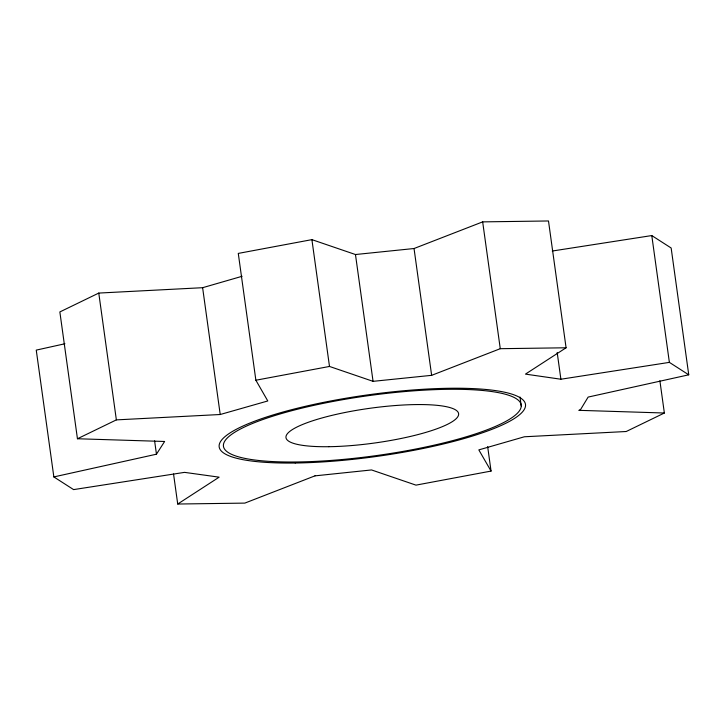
<?xml version="1.0" encoding="UTF-8"?>
<svg xmlns="http://www.w3.org/2000/svg" width="725" height="725" viewBox="0 0 725 725"><rect width="100%" height="100%" fill="white"/><g stroke="black" fill="none" stroke-linecap="round" stroke-linejoin="round"><path stroke-width="1.09" d="M64.933 343.759L36.25 350.112L53.849 476.923L156.455 454.203L164.62 441.471M173.547 473.996L177.716 504.029L219.14 477.168L184.531 472.365L73.606 489.611L53.849 476.923M242.105 276.288L202.619 287.698L98.772 293.072L59.858 311.94L77.448 438.752L116.363 419.884L220.219 414.51L267.788 400.961L255.871 380.226L238.28 253.415L311.904 239.64L355.468 254.529L414.038 248.521L482.669 221.877L548.49 220.971L566.08 347.782L525.462 374.118L560.896 379.229L669.374 362.373L688.75 374.816L671.151 248.004L651.784 235.562L552.251 251.031M578.894 410.35L580.589 409.525L588.138 397.083L688.75 374.816M431.438 375.423L500.268 348.689L566.08 347.782M177.716 504.029L244.833 503.105L315.022 475.836M659.886 380.752L664.363 413.014L626.21 431.511L524.383 436.776L478.826 449.89L491.052 471.078L415.969 485.134L371.544 469.945L314.967 475.863M255.871 380.226L329.494 366.451L373.058 381.341L431.638 375.333L414.038 248.521M579.275 410.341L664.363 413.014M77.448 438.752L164.484 441.471M651.784 235.562L669.374 362.373M557.19 352.531L560.896 379.229M519.997 397.037L521.23 405.937A150.302 30.223 -7.9 0 1 297.377 461.97A150.302 30.223 -7.9 0 1 298.292 409.027A150.302 30.223 -7.9 0 1 521.23 405.937M482.669 221.877L500.268 348.689M487.653 446.609L491.052 471.078M355.468 254.529L373.058 381.341M311.904 239.64L329.494 366.451M202.619 287.698L220.219 414.51M154.606 440.854L156.455 454.203M98.772 293.072L116.363 419.884M328.869 446.7A87.127 17.518 -7.9 0 0 458.635 414.22A87.127 17.518 -7.9 0 0 329.395 416.005A87.127 17.518 -7.9 0 0 328.869 446.7M295.211 463.021A154.661 31.102 -7.9 0 0 525.543 405.366A154.661 31.102 -7.9 0 0 296.144 408.547A154.661 31.102 -7.9 0 0 295.211 463.021"/></g></svg>
